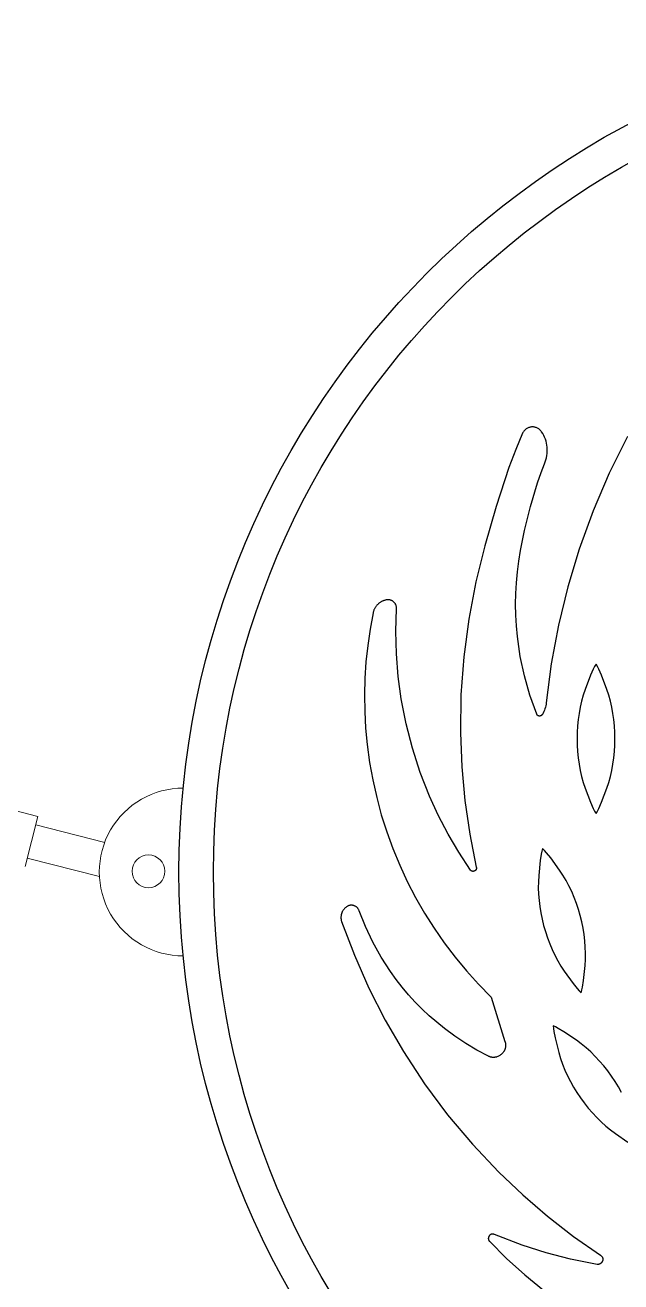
# Model space of a CAD drawing. Header units: millimetres. Extents: x 54215 to 67697, y 23496 to 56611.
# Drawn here: x 56253.6 to 56288.2, y 26842.2 to 26915 of the extents above; entities that cross this region are included whole.
import ezdxf

# ---------------------------------------------------------------- set-up
doc = ezdxf.new("R2010")
doc.units = ezdxf.units.MM
doc.layers.add('no3_tavan aydınlatma', color=50, linetype='Continuous', lineweight=13)

msp = doc.modelspace()

# ---------------------------------------------------------------- linework, layer by layer
at = {"color": 36, "true_color": 0x873b08}
for points in [[(56288.588, 26891.177, 294.578), (56287.527, 26889.056, 294.578), (56286.589, 26886.878, 294.578), (56285.777, 26884.649, 294.578), (56285.117, 26882.464, 294.578), (56284.579, 26880.249, 294.578), (56284.164, 26878.007, 294.578), (56283.872, 26875.745, 294.578), (56283.861, 26875.655, 294.578), (56283.845, 26875.567, 294.578), (56283.824, 26875.479, 294.578), (56283.798, 26875.393, 294.578), (56283.768, 26875.309, 294.578), (56283.733, 26875.226, 294.578), (56283.693, 26875.146, 294.578), (56283.649, 26875.068, 294.578), (56283.645, 26875.061, 294.578), (56283.642, 26875.055, 294.578), (56283.638, 26875.049, 294.578), (56283.634, 26875.044, 294.578), (56283.629, 26875.038, 294.578), (56283.625, 26875.033, 294.578), (56283.621, 26875.028, 294.578), (56283.616, 26875.024, 294.578), (56283.611, 26875.019, 294.578), (56283.606, 26875.015, 294.578), (56283.601, 26875.011, 294.578), (56283.596, 26875.007, 294.578), (56283.591, 26875.003, 294.578), (56283.586, 26875, 294.578), (56283.58, 26874.996, 294.578), (56283.575, 26874.994, 294.578), (56283.569, 26874.991, 294.578), (56283.563, 26874.988, 294.578), (56283.558, 26874.985, 294.578), (56283.546, 26874.981, 294.578), (56283.534, 26874.978, 294.578), (56283.522, 26874.975, 294.578), (56283.51, 26874.974, 294.578), (56283.498, 26874.973, 294.578), (56283.486, 26874.972, 294.578), (56283.474, 26874.973, 294.578), (56283.461, 26874.974, 294.578), (56283.449, 26874.976, 294.578), (56283.437, 26874.979, 294.578), (56283.426, 26874.983, 294.578), (56283.415, 26874.987, 294.578), (56283.403, 26874.993, 294.578), (56283.393, 26874.999, 294.578), (56283.382, 26875.006, 294.578), (56283.372, 26875.013, 294.578), (56283.367, 26875.017, 294.578), (56283.363, 26875.021, 294.578), (56283.358, 26875.026, 294.578), (56283.354, 26875.03, 294.578), (56283.35, 26875.035, 294.578), (56283.346, 26875.04, 294.578), (56283.342, 26875.045, 294.578), (56283.338, 26875.051, 294.578), (56283.334, 26875.056, 294.578), (56283.331, 26875.062, 294.578), (56283.328, 26875.068, 294.578), (56283.324, 26875.074, 294.578), (56283.322, 26875.08, 294.578), (56283.319, 26875.086, 294.578), (56282.927, 26876.179, 294.578), (56282.61, 26877.295, 294.578), (56282.367, 26878.43, 294.578), (56282.201, 26879.579, 294.578), (56282.144, 26880.204, 294.578), (56282.109, 26880.829, 294.578), (56282.097, 26881.455, 294.578), (56282.108, 26882.08, 294.578), (56282.141, 26882.705, 294.578), (56282.196, 26883.328, 294.578), (56282.274, 26883.95, 294.578), (56282.375, 26884.568, 294.578), (56282.619, 26885.731, 294.578), (56282.966, 26887.119, 294.578), (56283.366, 26888.49, 294.578), (56283.571, 26889.094, 294.578), (56283.769, 26889.603, 294.578), (56283.815, 26889.719, 294.578), (56283.854, 26889.837, 294.578), (56283.885, 26889.956, 294.578), (56283.908, 26890.076, 294.578), (56283.924, 26890.197, 294.578), (56283.933, 26890.318, 294.578), (56283.934, 26890.439, 294.578), (56283.927, 26890.559, 294.578), (56283.913, 26890.679, 294.578), (56283.891, 26890.797, 294.578), (56283.862, 26890.913, 294.578), (56283.825, 26891.028, 294.578), (56283.78, 26891.14, 294.578), (56283.728, 26891.248, 294.578), (56283.667, 26891.354, 294.578), (56283.6, 26891.456, 294.578), (56283.587, 26891.474, 294.578), (56283.56, 26891.51, 294.578), (56283.53, 26891.543, 294.578), (56283.499, 26891.574, 294.578), (56283.467, 26891.602, 294.578), (56283.433, 26891.627, 294.578), (56283.398, 26891.65, 294.578), (56283.363, 26891.67, 294.578), (56283.325, 26891.687, 294.578), (56283.288, 26891.703, 294.578), (56283.249, 26891.715, 294.578), (56283.21, 26891.725, 294.578), (56283.171, 26891.732, 294.578), (56283.131, 26891.737, 294.578), (56283.092, 26891.739, 294.578), (56283.052, 26891.739, 294.578), (56283.012, 26891.737, 294.578), (56282.973, 26891.732, 294.578), (56282.934, 26891.724, 294.578), (56282.895, 26891.714, 294.578), (56282.857, 26891.702, 294.578), (56282.82, 26891.688, 294.578), (56282.784, 26891.671, 294.578), (56282.749, 26891.651, 294.578), (56282.715, 26891.63, 294.578), (56282.683, 26891.606, 294.578), (56282.651, 26891.579, 294.578), (56282.622, 26891.551, 294.578), (56282.594, 26891.52, 294.578), (56282.568, 26891.487, 294.578), (56282.544, 26891.452, 294.578), (56282.533, 26891.433, 294.578), (56282.522, 26891.414, 294.578), (56282.503, 26891.375, 294.578), (56282.104, 26890.432, 294.578), (56281.71, 26889.389, 294.578), (56280.96, 26887.129, 294.578), (56280.304, 26884.836, 294.578), (56279.793, 26882.755, 294.578), (56279.376, 26880.587, 294.578), (56279.086, 26878.4, 294.578), (56278.924, 26876.199, 294.578), (56278.891, 26873.992, 294.578), (56278.97, 26872.027, 294.578), (56279.151, 26870.071, 294.578), (56279.432, 26868.127, 294.578), (56279.815, 26866.199, 294.578), (56279.817, 26866.189, 294.578), (56279.819, 26866.179, 294.578), (56279.82, 26866.169, 294.578), (56279.821, 26866.159, 294.578), (56279.821, 26866.15, 294.578), (56279.821, 26866.141, 294.578), (56279.82, 26866.131, 294.578), (56279.819, 26866.123, 294.578), (56279.818, 26866.114, 294.578), (56279.816, 26866.105, 294.578), (56279.814, 26866.097, 294.578), (56279.811, 26866.089, 294.578), (56279.809, 26866.081, 294.578), (56279.805, 26866.074, 294.578), (56279.802, 26866.066, 294.578), (56279.798, 26866.059, 294.578), (56279.794, 26866.052, 294.578), (56279.789, 26866.046, 294.578), (56279.785, 26866.039, 294.578), (56279.78, 26866.033, 294.578), (56279.774, 26866.027, 294.578), (56279.769, 26866.021, 294.578), (56279.763, 26866.016, 294.578), (56279.757, 26866.011, 294.578), (56279.751, 26866.006, 294.578), (56279.745, 26866.001, 294.578), (56279.738, 26865.997, 294.578), (56279.732, 26865.993, 294.578), (56279.725, 26865.989, 294.578), (56279.718, 26865.985, 294.578), (56279.71, 26865.982, 294.578), (56279.703, 26865.978, 294.578), (56279.696, 26865.976, 294.578), (56279.688, 26865.973, 294.578), (56279.681, 26865.971, 294.578), (56279.673, 26865.969, 294.578), (56279.665, 26865.967, 294.578), (56279.657, 26865.966, 294.578), (56279.65, 26865.965, 294.578), (56279.642, 26865.964, 294.578), (56279.634, 26865.964, 294.578), (56279.626, 26865.964, 294.578), (56279.618, 26865.964, 294.578), (56279.61, 26865.964, 294.578), (56279.602, 26865.965, 294.578), (56279.594, 26865.966, 294.578), (56279.586, 26865.967, 294.578), (56279.579, 26865.969, 294.578), (56279.571, 26865.971, 294.578), (56279.563, 26865.973, 294.578), (56279.556, 26865.976, 294.578), (56279.549, 26865.979, 294.578), (56279.541, 26865.982, 294.578), (56279.534, 26865.986, 294.578), (56279.527, 26865.99, 294.578), (56279.52, 26865.994, 294.578), (56279.513, 26865.999, 294.578), (56279.507, 26866.004, 294.578), (56279.5, 26866.009, 294.578), (56279.494, 26866.015, 294.578), (56279.488, 26866.021, 294.578), (56279.483, 26866.028, 294.578), (56279.477, 26866.035, 294.578), (56279.472, 26866.042, 294.578), (56278.797, 26867.068, 294.578), (56278.176, 26868.127, 294.578), (56277.609, 26869.216, 294.578), (56277.097, 26870.334, 294.578), (56276.561, 26871.704, 294.578), (56276.108, 26873.102, 294.578), (56275.742, 26874.526, 294.578), (56275.462, 26875.97, 294.578), (56275.287, 26877.27, 294.578), (56275.183, 26878.577, 294.578), (56275.15, 26879.886, 294.578), (56275.188, 26881.197, 294.578), (56275.188, 26881.227, 294.578), (56275.187, 26881.256, 294.578), (56275.185, 26881.286, 294.578), (56275.181, 26881.314, 294.578), (56275.175, 26881.342, 294.578), (56275.167, 26881.369, 294.578), (56275.158, 26881.396, 294.578), (56275.148, 26881.422, 294.578), (56275.136, 26881.447, 294.578), (56275.123, 26881.471, 294.578), (56275.109, 26881.495, 294.578), (56275.093, 26881.517, 294.578), (56275.077, 26881.539, 294.578), (56275.059, 26881.559, 294.578), (56275.04, 26881.579, 294.578), (56275.02, 26881.598, 294.578), (56274.999, 26881.615, 294.578), (56274.977, 26881.631, 294.578), (56274.955, 26881.646, 294.578), (56274.931, 26881.66, 294.578), (56274.907, 26881.672, 294.578), (56274.882, 26881.683, 294.578), (56274.856, 26881.693, 294.578), (56274.83, 26881.701, 294.578), (56274.803, 26881.708, 294.578), (56274.776, 26881.713, 294.578), (56274.748, 26881.716, 294.578), (56274.72, 26881.718, 294.578), (56274.692, 26881.719, 294.578), (56274.663, 26881.717, 294.578), (56274.634, 26881.714, 294.578), (56274.605, 26881.709, 294.578), (56274.592, 26881.707, 294.578), (56274.557, 26881.699, 294.578), (56274.522, 26881.69, 294.578), (56274.487, 26881.68, 294.578), (56274.453, 26881.668, 294.578), (56274.419, 26881.656, 294.578), (56274.386, 26881.642, 294.578), (56274.354, 26881.627, 294.578), (56274.322, 26881.611, 294.578), (56274.292, 26881.594, 294.578), (56274.261, 26881.575, 294.578), (56274.232, 26881.556, 294.578), (56274.203, 26881.536, 294.578), (56274.175, 26881.515, 294.578), (56274.148, 26881.493, 294.578), (56274.122, 26881.469, 294.578), (56274.096, 26881.445, 294.578), (56274.072, 26881.42, 294.578), (56274.048, 26881.395, 294.578), (56274.025, 26881.368, 294.578), (56274.004, 26881.34, 294.578), (56273.983, 26881.312, 294.578), (56273.963, 26881.283, 294.578), (56273.945, 26881.254, 294.578), (56273.927, 26881.223, 294.578), (56273.911, 26881.192, 294.578), (56273.895, 26881.16, 294.578), (56273.881, 26881.128, 294.578), (56273.868, 26881.095, 294.578), (56273.856, 26881.061, 294.578), (56273.846, 26881.027, 294.578), (56273.837, 26880.992, 294.578), (56273.829, 26880.956, 294.578), (56273.653, 26880.012, 294.578), (56273.516, 26879.062, 294.578), (56273.416, 26878.109, 294.578), (56273.354, 26877.152, 294.578), (56273.33, 26876.193, 294.578), (56273.343, 26875.234, 294.578), (56273.395, 26874.276, 294.578), (56273.485, 26873.318, 294.578), (56273.624, 26872.287, 294.578), (56273.808, 26871.263, 294.578), (56274.036, 26870.249, 294.578), (56274.306, 26869.246, 294.578), (56274.619, 26868.256, 294.578), (56274.975, 26867.28, 294.578), (56275.372, 26866.319, 294.578), (56275.811, 26865.375, 294.578), (56276.29, 26864.45, 294.578), (56276.807, 26863.548, 294.578), (56277.362, 26862.67, 294.578), (56277.954, 26861.816, 294.578), (56278.582, 26860.989, 294.578), (56279.245, 26860.189, 294.578), (56279.942, 26859.418, 294.578), (56280.673, 26858.676, 294.578), (56281.478, 26856.1, 294.578), (56281.487, 26856.071, 294.578), (56281.494, 26856.042, 294.578), (56281.5, 26856.014, 294.578), (56281.505, 26855.985, 294.578), (56281.509, 26855.957, 294.578), (56281.512, 26855.93, 294.578), (56281.513, 26855.902, 294.578), (56281.514, 26855.875, 294.578), (56281.513, 26855.848, 294.578), (56281.512, 26855.821, 294.578), (56281.509, 26855.795, 294.578), (56281.506, 26855.769, 294.578), (56281.502, 26855.744, 294.578), (56281.496, 26855.718, 294.578), (56281.49, 26855.693, 294.578), (56281.483, 26855.669, 294.578), (56281.475, 26855.645, 294.578), (56281.466, 26855.621, 294.578), (56281.457, 26855.598, 294.578), (56281.446, 26855.575, 294.578), (56281.435, 26855.553, 294.578), (56281.423, 26855.531, 294.578), (56281.41, 26855.51, 294.578), (56281.397, 26855.489, 294.578), (56281.368, 26855.449, 294.578), (56281.336, 26855.412, 294.578), (56281.302, 26855.376, 294.578), (56281.266, 26855.343, 294.578), (56281.228, 26855.313, 294.578), (56281.188, 26855.285, 294.578), (56281.146, 26855.26, 294.578), (56281.103, 26855.238, 294.578), (56281.058, 26855.219, 294.578), (56281.012, 26855.203, 294.578), (56280.988, 26855.196, 294.578), (56280.965, 26855.19, 294.578), (56280.941, 26855.185, 294.578), (56280.917, 26855.181, 294.578), (56280.893, 26855.178, 294.578), (56280.868, 26855.175, 294.578), (56280.844, 26855.174, 294.578), (56280.819, 26855.173, 294.578), (56280.794, 26855.173, 294.578), (56280.769, 26855.175, 294.578), (56280.745, 26855.177, 294.578), (56280.72, 26855.18, 294.578), (56280.695, 26855.184, 294.578), (56280.67, 26855.189, 294.578), (56280.645, 26855.195, 294.578), (56280.621, 26855.203, 294.578), (56280.596, 26855.211, 294.578), (56280.572, 26855.22, 294.578), (56280.547, 26855.231, 294.578), (56280.523, 26855.242, 294.578), (56279.855, 26855.595, 294.578), (56279.205, 26855.982, 294.578), (56278.574, 26856.4, 294.578), (56277.965, 26856.85, 294.578), (56277.52, 26857.21, 294.578), (56277.09, 26857.586, 294.578), (56276.674, 26857.978, 294.578), (56276.274, 26858.384, 294.578), (56275.889, 26858.806, 294.578), (56275.52, 26859.242, 294.578), (56275.168, 26859.693, 294.578), (56274.833, 26860.156, 294.578), (56274.292, 26860.992, 294.578), (56273.808, 26861.86, 294.578), (56273.382, 26862.759, 294.578), (56273.016, 26863.683, 294.578), (56273.006, 26863.71, 294.578), (56272.994, 26863.735, 294.578), (56272.981, 26863.759, 294.578), (56272.967, 26863.783, 294.578), (56272.952, 26863.805, 294.578), (56272.936, 26863.826, 294.578), (56272.918, 26863.846, 294.578), (56272.9, 26863.865, 294.578), (56272.881, 26863.883, 294.578), (56272.861, 26863.899, 294.578), (56272.84, 26863.915, 294.578), (56272.819, 26863.929, 294.578), (56272.797, 26863.942, 294.578), (56272.774, 26863.953, 294.578), (56272.75, 26863.964, 294.578), (56272.727, 26863.973, 294.578), (56272.702, 26863.981, 294.578), (56272.678, 26863.988, 294.578), (56272.653, 26863.993, 294.578), (56272.628, 26863.997, 294.578), (56272.602, 26864, 294.578), (56272.577, 26864.001, 294.578), (56272.551, 26864, 294.578), (56272.525, 26863.999, 294.578), (56272.5, 26863.995, 294.578), (56272.474, 26863.991, 294.578), (56272.449, 26863.985, 294.578), (56272.424, 26863.977, 294.578), (56272.399, 26863.968, 294.578), (56272.374, 26863.957, 294.578), (56272.35, 26863.945, 294.578), (56272.326, 26863.931, 294.578), (56272.316, 26863.925, 294.578), (56272.289, 26863.907, 294.578), (56272.263, 26863.888, 294.578), (56272.238, 26863.868, 294.578), (56272.213, 26863.848, 294.578), (56272.19, 26863.826, 294.578), (56272.168, 26863.804, 294.578), (56272.147, 26863.78, 294.578), (56272.127, 26863.756, 294.578), (56272.108, 26863.732, 294.578), (56272.09, 26863.706, 294.578), (56272.073, 26863.68, 294.578), (56272.058, 26863.653, 294.578), (56272.043, 26863.626, 294.578), (56272.03, 26863.599, 294.578), (56272.018, 26863.57, 294.578), (56272.007, 26863.541, 294.578), (56271.998, 26863.512, 294.578), (56271.989, 26863.483, 294.578), (56271.982, 26863.453, 294.578), (56271.976, 26863.423, 294.578), (56271.971, 26863.392, 294.578), (56271.967, 26863.361, 294.578), (56271.965, 26863.331, 294.578), (56271.964, 26863.3, 294.578), (56271.964, 26863.269, 294.578), (56271.966, 26863.237, 294.578), (56271.969, 26863.206, 294.578), (56271.973, 26863.175, 294.578), (56271.979, 26863.144, 294.578), (56271.986, 26863.113, 294.578), (56271.995, 26863.082, 294.578), (56272.005, 26863.051, 294.578), (56272.744, 26861.096, 294.578), (56273.588, 26859.186, 294.578), (56274.535, 26857.324, 294.578), (56275.583, 26855.515, 294.578), (56276.813, 26853.645, 294.578), (56278.149, 26851.851, 294.578), (56279.588, 26850.139, 294.578), (56281.125, 26848.512, 294.578), (56282.508, 26847.2, 294.578), (56283.952, 26845.959, 294.578), (56285.456, 26844.792, 294.578), (56287.016, 26843.701, 294.578), (56287.029, 26843.692, 294.578), (56287.041, 26843.683, 294.578), (56287.053, 26843.673, 294.578), (56287.064, 26843.663, 294.578), (56287.074, 26843.653, 294.578), (56287.084, 26843.643, 294.578), (56287.092, 26843.632, 294.578), (56287.101, 26843.622, 294.578), (56287.108, 26843.611, 294.578), (56287.115, 26843.6, 294.578), (56287.122, 26843.589, 294.578), (56287.127, 26843.578, 294.578), (56287.133, 26843.567, 294.578), (56287.137, 26843.555, 294.578), (56287.141, 26843.544, 294.578), (56287.144, 26843.532, 294.578), (56287.147, 26843.52, 294.578), (56287.149, 26843.509, 294.578), (56287.151, 26843.497, 294.578), (56287.152, 26843.485, 294.578), (56287.153, 26843.473, 294.578), (56287.153, 26843.462, 294.578), (56287.152, 26843.45, 294.578), (56287.151, 26843.438, 294.578), (56287.15, 26843.427, 294.578), (56287.148, 26843.415, 294.578), (56287.146, 26843.403, 294.578), (56287.143, 26843.392, 294.578), (56287.14, 26843.381, 294.578), (56287.136, 26843.37, 294.578), (56287.132, 26843.359, 294.578), (56287.127, 26843.348, 294.578), (56287.123, 26843.337, 294.578), (56287.117, 26843.327, 294.578), (56287.112, 26843.317, 294.578), (56287.105, 26843.307, 294.578), (56287.099, 26843.297, 294.578), (56287.092, 26843.287, 294.578), (56287.085, 26843.278, 294.578), (56287.077, 26843.269, 294.578), (56287.07, 26843.26, 294.578), (56287.061, 26843.252, 294.578), (56287.053, 26843.244, 294.578), (56287.044, 26843.236, 294.578), (56287.035, 26843.228, 294.578), (56287.026, 26843.221, 294.578), (56287.016, 26843.214, 294.578), (56287.006, 26843.208, 294.578), (56286.996, 26843.202, 294.578), (56286.986, 26843.197, 294.578), (56286.975, 26843.192, 294.578), (56286.965, 26843.187, 294.578), (56286.954, 26843.183, 294.578), (56286.942, 26843.179, 294.578), (56286.931, 26843.176, 294.578), (56286.919, 26843.173, 294.578), (56286.907, 26843.171, 294.578), (56286.895, 26843.169, 294.578), (56286.884, 26843.168, 294.578), (56286.871, 26843.167, 294.578), (56286.859, 26843.167, 294.578), (56286.846, 26843.168, 294.578), (56286.834, 26843.169, 294.578), (56286.821, 26843.171, 294.578), (56285.273, 26843.478, 294.578), (56283.864, 26843.842, 294.578), (56282.478, 26844.283, 294.578), (56280.864, 26844.904, 294.578), (56280.852, 26844.909, 294.578), (56280.84, 26844.913, 294.578), (56280.827, 26844.917, 294.578), (56280.815, 26844.92, 294.578), (56280.804, 26844.923, 294.578), (56280.792, 26844.925, 294.578), (56280.78, 26844.926, 294.578), (56280.769, 26844.927, 294.578), (56280.758, 26844.927, 294.578), (56280.747, 26844.927, 294.578), (56280.736, 26844.926, 294.578), (56280.725, 26844.925, 294.578), (56280.715, 26844.923, 294.578), (56280.704, 26844.921, 294.578), (56280.694, 26844.918, 294.578), (56280.684, 26844.915, 294.578), (56280.674, 26844.911, 294.578), (56280.665, 26844.907, 294.578), (56280.655, 26844.903, 294.578), (56280.646, 26844.898, 294.578), (56280.637, 26844.893, 294.578), (56280.629, 26844.888, 294.578), (56280.621, 26844.882, 294.578), (56280.613, 26844.875, 294.578), (56280.604, 26844.869, 294.578), (56280.597, 26844.862, 294.578), (56280.59, 26844.855, 294.578), (56280.583, 26844.848, 294.578), (56280.576, 26844.84, 294.578), (56280.57, 26844.832, 294.578), (56280.563, 26844.824, 294.578), (56280.558, 26844.815, 294.578), (56280.552, 26844.807, 294.578), (56280.547, 26844.798, 294.578), (56280.542, 26844.789, 294.578), (56280.538, 26844.78, 294.578), (56280.534, 26844.77, 294.578), (56280.53, 26844.761, 294.578), (56280.527, 26844.751, 294.578), (56280.524, 26844.742, 294.578), (56280.521, 26844.732, 294.578), (56280.519, 26844.722, 294.578), (56280.517, 26844.712, 294.578), (56280.515, 26844.702, 294.578), (56280.514, 26844.692, 294.578), (56280.513, 26844.681, 294.578), (56280.513, 26844.671, 294.578), (56280.513, 26844.661, 294.578), (56280.514, 26844.651, 294.578), (56280.515, 26844.64, 294.578), (56280.516, 26844.63, 294.578), (56280.518, 26844.62, 294.578), (56280.52, 26844.61, 294.578), (56280.523, 26844.6, 294.578), (56280.526, 26844.59, 294.578), (56280.53, 26844.58, 294.578), (56280.534, 26844.57, 294.578), (56280.539, 26844.56, 294.578), (56280.544, 26844.551, 294.578), (56280.55, 26844.542, 294.578), (56280.556, 26844.532, 294.578), (56280.563, 26844.523, 294.578), (56280.57, 26844.515, 294.578), (56280.578, 26844.506, 294.578), (56281.573, 26843.504, 294.578), (56282.621, 26842.562, 294.578), (56283.718, 26841.681, 294.578)], [(56288.237, 26853.142, 294.578), (56288.056, 26853.465, 294.578), (56287.862, 26853.781, 294.578), (56287.655, 26854.091, 294.578), (56287.435, 26854.391, 294.578), (56287.204, 26854.683, 294.578), (56286.962, 26854.963, 294.578), (56286.711, 26855.232, 294.578), (56286.45, 26855.488, 294.578), (56286.181, 26855.73, 294.578), (56285.904, 26855.957, 294.578), (56285.621, 26856.168, 294.578), (56284.896, 26856.657, 294.578), (56284.568, 26856.854, 294.578), (56284.415, 26856.937, 294.578), (56284.271, 26857.006, 294.578), (56284.287, 26856.847, 294.578), (56284.312, 26856.675, 294.578), (56284.385, 26856.299, 294.578), (56284.597, 26855.451, 294.578), (56284.698, 26855.113, 294.578), (56284.817, 26854.775, 294.578), (56284.953, 26854.439, 294.578), (56285.104, 26854.107, 294.578), (56285.27, 26853.778, 294.578), (56285.451, 26853.455, 294.578), (56285.646, 26853.139, 294.578), (56285.853, 26852.83, 294.578), (56286.073, 26852.529, 294.578), (56286.304, 26852.238, 294.578), (56286.546, 26851.957, 294.578), (56286.797, 26851.689, 294.578), (56287.058, 26851.433, 294.578), (56287.327, 26851.191, 294.578), (56287.604, 26850.964, 294.578), (56287.887, 26850.752, 294.578), (56288.611, 26850.263, 294.578)]]:
    msp.add_polyline3d(points, dxfattribs=at)
for points in [[(56287.383, 26876.521, 294.578), (56287.071, 26877.337, 294.578), (56286.915, 26877.687, 294.578), (56286.837, 26877.842, 294.578), (56286.759, 26877.982, 294.578), (56286.68, 26877.842, 294.578), (56286.602, 26877.687, 294.578), (56286.446, 26877.337, 294.578), (56286.134, 26876.521, 294.578), (56286.022, 26876.185, 294.578), (56285.926, 26875.84, 294.578), (56285.845, 26875.488, 294.578), (56285.778, 26875.129, 294.578), (56285.726, 26874.764, 294.578), (56285.689, 26874.396, 294.578), (56285.667, 26874.025, 294.578), (56285.659, 26873.652, 294.578), (56285.667, 26873.28, 294.578), (56285.689, 26872.909, 294.578), (56285.726, 26872.541, 294.578), (56285.778, 26872.176, 294.578), (56285.845, 26871.817, 294.578), (56285.926, 26871.465, 294.578), (56286.022, 26871.12, 294.578), (56286.134, 26870.785, 294.578), (56286.446, 26869.968, 294.578), (56286.602, 26869.618, 294.578), (56286.68, 26869.463, 294.578), (56286.759, 26869.323, 294.578), (56286.837, 26869.463, 294.578), (56286.915, 26869.618, 294.578), (56287.071, 26869.968, 294.578), (56287.383, 26870.785, 294.578), (56287.494, 26871.12, 294.578), (56287.591, 26871.465, 294.578), (56287.672, 26871.817, 294.578), (56287.739, 26872.176, 294.578), (56287.791, 26872.541, 294.578), (56287.828, 26872.909, 294.578), (56287.85, 26873.28, 294.578), (56287.858, 26873.652, 294.578), (56287.85, 26874.025, 294.578), (56287.828, 26874.396, 294.578), (56287.791, 26874.764, 294.578), (56287.739, 26875.129, 294.578), (56287.672, 26875.488, 294.578), (56287.591, 26875.84, 294.578), (56287.494, 26876.185, 294.578)], [(56284.643, 26866.041, 294.578), (56284.13, 26866.749, 294.578), (56283.888, 26867.047, 294.578), (56283.773, 26867.176, 294.578), (56283.661, 26867.291, 294.578), (56283.622, 26867.136, 294.578), (56283.587, 26866.965, 294.578), (56283.526, 26866.587, 294.578), (56283.436, 26865.718, 294.578), (56283.415, 26865.365, 294.578), (56283.411, 26865.007, 294.578), (56283.424, 26864.645, 294.578), (56283.452, 26864.281, 294.578), (56283.497, 26863.916, 294.578), (56283.556, 26863.55, 294.578), (56283.631, 26863.186, 294.578), (56283.72, 26862.825, 294.578), (56283.823, 26862.467, 294.578), (56283.941, 26862.114, 294.578), (56284.072, 26861.768, 294.578), (56284.217, 26861.43, 294.578), (56284.374, 26861.1, 294.578), (56284.544, 26860.78, 294.578), (56284.726, 26860.472, 294.578), (56284.921, 26860.177, 294.578), (56285.434, 26859.469, 294.578), (56285.675, 26859.172, 294.578), (56285.79, 26859.042, 294.578), (56285.902, 26858.927, 294.578), (56285.941, 26859.083, 294.578), (56285.977, 26859.253, 294.578), (56286.037, 26859.631, 294.578), (56286.127, 26860.5, 294.578), (56286.148, 26860.853, 294.578), (56286.152, 26861.211, 294.578), (56286.139, 26861.573, 294.578), (56286.111, 26861.937, 294.578), (56286.067, 26862.303, 294.578), (56286.007, 26862.668, 294.578), (56285.933, 26863.032, 294.578), (56285.843, 26863.394, 294.578), (56285.74, 26863.751, 294.578), (56285.623, 26864.104, 294.578), (56285.491, 26864.45, 294.578), (56285.347, 26864.789, 294.578), (56285.189, 26865.119, 294.578), (56285.019, 26865.438, 294.578), (56284.837, 26865.746, 294.578)]]:
    msp.add_polyline3d(points, close=True, dxfattribs=at)
for radius in [49.118, 47.118]:
    msp.add_circle((56311.686, 26865.927), radius, dxfattribs=at)
at = {"layer": 'no3_tavan aydınlatma'}
for p, q in [((56254.387, 26869.151), (56206.464, 26881.381)), ((56254.387, 26869.151), (56253.645, 26866.244)), ((56258.261, 26867.646), (56254.263, 26868.666)), ((56257.954, 26865.66), (56253.769, 26866.729))]:
    msp.add_line(p, q, dxfattribs=at)
msp.add_circle((56260.799, 26865.967), 0.951, dxfattribs=at)
msp.add_arc((56262.81, 26865.927), 4.863, 89.78864, 270.21136, dxfattribs=at)

doc.saveas('drawing.dxf')
